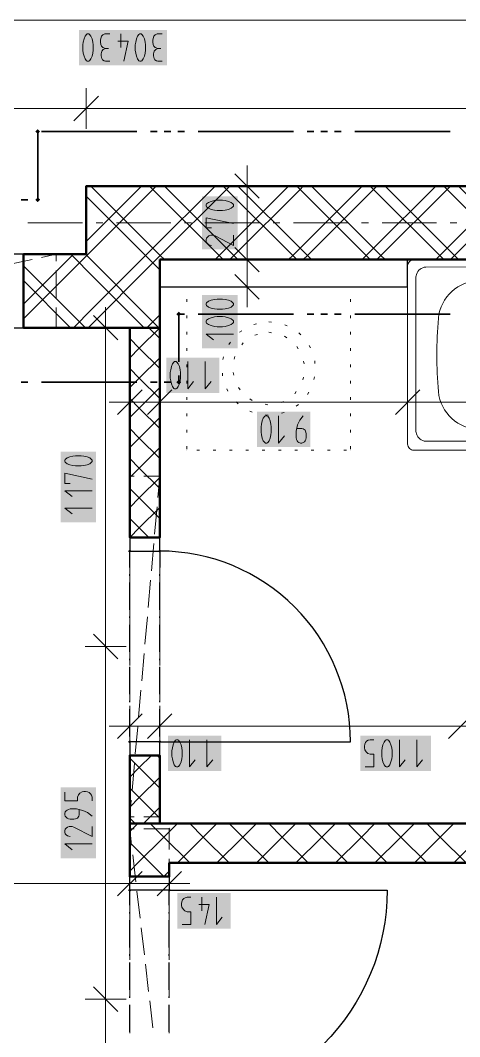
# Model space of a CAD drawing. Header units: millimetres. Extents: x 0 to 594, y 0 to 420.
# Drawn here: x 309.54 to 326.07, y 196.32 to 234.56 of the extents above; entities that cross this region are included whole.
import ezdxf

# ---------------------------------------------------------------- set-up
doc = ezdxf.new("R2010")
doc.units = ezdxf.units.MM
doc.header["$LTSCALE"] = 8
for name, color, linetype in [('PDF_Dvere', 7, 'Continuous'), ('PDF_Instalacni prizdivka do 1m', 7, 'Continuous'), ('PDF_Koty delkove', 7, 'Continuous'), ('PDF_Osy hlavni', 7, 'Continuous'), ('PDF_Pozarni useky', 7, 'Continuous'), ('PDF_Preklady', 7, 'Continuous'), ('PDF_Pricky zdene', 7, 'Continuous'), ('PDF_Sanita', 7, 'Continuous'), ('PDF_Steny akusticke', 7, 'Continuous')]:
    doc.layers.add(name, color=color, linetype=linetype)

msp = doc.modelspace()

# ---------------------------------------------------------------- linework, layer by layer
at = {"layer": 'PDF_Dvere', "lineweight": 25}
for points in [[(309.658, 225.762), (309.145, 225.762), (309.145, 222.995), (309.658, 222.995)], [(313.655, 215.103), (313.655, 214.59), (314.783, 214.59), (314.783, 215.103)], [(313.655, 207.415), (313.655, 206.903), (314.783, 206.903), (314.783, 207.415)], [(313.655, 201.829), (313.655, 202.341), (315.141, 202.341), (315.141, 201.829)]]:
    msp.add_lwpolyline(points, close=True, dxfattribs=at)
for points in [[(313.655, 213.973), (313.655, 214.59)], [(313.655, 213.665), (313.655, 213.716)], [(313.655, 212.384), (313.655, 213.409)], [(314.783, 213.665), (314.783, 213.716)], [(314.783, 212.384), (314.783, 213.409)], [(313.655, 212.076), (313.655, 212.128)], [(314.783, 212.076), (314.783, 212.128)], [(313.655, 210.795), (313.655, 211.82)], [(314.783, 210.795), (314.783, 211.82)], [(313.655, 210.488), (313.655, 210.539)], [(314.783, 210.488), (314.783, 210.539)], [(313.655, 209.206), (313.655, 210.231)], [(314.783, 209.206), (314.783, 210.231)], [(313.655, 208.899), (313.655, 208.95)], [(314.783, 208.899), (314.783, 208.95)], [(313.655, 207.618), (313.655, 208.643)], [(314.783, 207.618), (314.783, 208.643)], [(313.655, 201.263), (313.655, 201.829)], [(313.655, 200.955), (313.655, 201.006)], [(315.141, 200.955), (315.141, 201.006)], [(313.655, 199.674), (313.655, 200.699)], [(315.141, 199.674), (315.141, 200.699)], [(313.655, 199.366), (313.655, 199.418)], [(315.141, 199.366), (315.141, 199.418)], [(313.655, 198.085), (313.655, 199.11)], [(315.141, 198.085), (315.141, 199.11)], [(313.655, 197.778), (313.655, 197.829)], [(315.141, 197.778), (315.141, 197.829)], [(313.655, 196.497), (313.655, 197.522)], [(315.141, 196.497), (315.141, 197.522)]]:
    msp.add_lwpolyline(points, dxfattribs=at)
for points in [[(314.783, 207.415), (321.958, 207.415, 0.414214), (314.783, 214.59), (314.783, 213.973)], [(315.141, 201.263), (315.141, 201.829), (323.341, 201.829, -0.414214), (315.141, 193.629), (315.141, 194.344)]]:
    msp.add_lwpolyline(points, format="xyb", dxfattribs=at)
at = {"layer": 'PDF_Dvere', "lineweight": 25, "transparency": 33554559}
for points in [[(313.655, 214.526), (313.591, 214.59), (313.719, 214.59), (313.655, 214.654)], [(314.783, 214.526), (314.719, 214.59), (314.847, 214.59), (314.783, 214.654)], [(313.655, 207.351), (313.591, 207.415), (313.719, 207.415), (313.655, 207.479)], [(314.783, 207.351), (314.719, 207.415), (314.847, 207.415), (314.783, 207.479)], [(313.655, 201.765), (313.591, 201.829), (313.719, 201.829), (313.655, 201.893)], [(315.141, 201.765), (315.077, 201.829), (315.206, 201.829), (315.141, 201.893)]]:
    msp.add_solid(points, dxfattribs=at)
at = {"layer": 'PDF_Instalacni prizdivka do 1m', "lineweight": 25}
msp.add_lwpolyline([(324.11, 225.557), (314.783, 225.557), (314.783, 224.532), (324.11, 224.532)], close=True, dxfattribs=at)
at = {"layer": 'PDF_Koty delkove', "lineweight": 18}
for points in [[(510.402, 234.562), (490.697, 234.562), (470.838, 234.562), (469.351, 234.562), (157.447, 234.562)], [(312.906, 234.049), (312.714, 234.049), (312.646, 234.014), (312.591, 233.963), (312.564, 233.878), (312.55, 233.809)], [(312.55, 233.809), (312.55, 233.741), (312.564, 233.656), (312.591, 233.588), (312.646, 233.537), (312.741, 233.502)], [(313.207, 233.775), (313.591, 233.775), (313.426, 233.024)], [(313.316, 234.049), (313.316, 233.537)], [(314.617, 234.014), (314.562, 233.963), (314.535, 233.878), (314.521, 233.809), (314.521, 233.741), (314.535, 233.656), (314.562, 233.588), (314.617, 233.537), (314.712, 233.502)], [(314.877, 234.049), (314.685, 234.049), (314.617, 234.014)], [(312.906, 233.024), (312.741, 233.024), (312.686, 233.041), (312.632, 233.075), (312.604, 233.127), (312.577, 233.228), (312.577, 233.297), (312.604, 233.399), (312.659, 233.468), (312.741, 233.502), (312.851, 233.502)], [(314.877, 233.024), (314.712, 233.024), (314.657, 233.041), (314.603, 233.075), (314.575, 233.127), (314.548, 233.228), (314.548, 233.297), (314.575, 233.399), (314.63, 233.468), (314.712, 233.502), (314.822, 233.502)], [(312.015, 232.015), (312.015, 231.246), (312.015, 230.477)], [(312.476, 231.707), (311.554, 230.785)], [(544.944, 231.246), (533.362, 231.246), (510.402, 231.246), (501.792, 231.246), (492.153, 231.246), (492.136, 231.246), (487.237, 231.246), (481.087, 231.246), (470.838, 231.246), (469.351, 231.246), (434.86, 231.246), (428.813, 231.246), (416.513, 231.246), (405.084, 231.246), (397.192, 231.246), (389.71, 231.246), (312.015, 231.246), (304.533, 231.246), (293.412, 231.246), (290.798, 231.246), (281.778, 231.246)], [(318.068, 228.325), (318.068, 229.094)], [(318.529, 227.864), (317.607, 228.786)], [(318.837, 228.325), (318.068, 228.325), (317.299, 228.325)], [(318.068, 224.532), (318.068, 225.557), (318.068, 228.325)], [(317.145, 227.79), (316.94, 227.79), (316.838, 227.776), (316.718, 227.749), (316.616, 227.708), (316.547, 227.654), (316.531, 227.626), (316.531, 227.572), (316.547, 227.544), (316.616, 227.49), (316.718, 227.448), (316.838, 227.421), (316.94, 227.407), (317.145, 227.407), (317.247, 227.421), (317.367, 227.448), (317.47, 227.49), (317.538, 227.544), (317.556, 227.572), (317.556, 227.626), (317.538, 227.654), (317.47, 227.708), (317.367, 227.749), (317.247, 227.776)], [(317.247, 227.776), (317.145, 227.79)], [(316.735, 226.75), (316.531, 226.75), (316.531, 227.133), (317.556, 226.915)], [(317.556, 226.476), (317.556, 226.092), (316.872, 226.449), (316.803, 226.476), (316.701, 226.476), (316.633, 226.449), (316.582, 226.408), (316.547, 226.367), (316.531, 226.312), (316.531, 226.258), (316.547, 226.203), (316.582, 226.161), (316.633, 226.12), (316.735, 226.092)], [(318.529, 225.096), (317.607, 226.019)], [(318.837, 225.557), (318.068, 225.557), (317.299, 225.557)], [(318.529, 224.071), (317.607, 224.994)], [(318.837, 224.532), (318.068, 224.532), (317.299, 224.532)], [(318.068, 224.532), (318.068, 223.764)], [(312.748, 222.995), (312.748, 223.764)], [(317.145, 224.071), (316.94, 224.071), (316.838, 224.057), (316.718, 224.03), (316.616, 223.989), (316.547, 223.935), (316.531, 223.907), (316.531, 223.853), (316.547, 223.825), (316.616, 223.771), (316.718, 223.73), (316.838, 223.702), (316.94, 223.688), (317.145, 223.688)], [(317.145, 223.688), (317.247, 223.702), (317.367, 223.73), (317.47, 223.771), (317.538, 223.825), (317.556, 223.853), (317.556, 223.907), (317.538, 223.935), (317.47, 223.989), (317.367, 224.03), (317.247, 224.057), (317.145, 224.071)], [(313.209, 222.534), (312.287, 223.456)], [(313.517, 222.995), (312.748, 222.995), (311.979, 222.995)], [(312.748, 192.604), (312.748, 197.729), (312.748, 211.003), (312.748, 222.995)], [(317.556, 222.757), (316.531, 222.757), (316.803, 222.539)], [(315.837, 221.718), (315.837, 220.693), (316.056, 220.966)], [(316.494, 221.718), (316.494, 220.693), (316.713, 220.966)], [(313.655, 220.962), (313.655, 220.193), (313.655, 219.425)], [(314.783, 220.962), (314.783, 220.193), (314.783, 219.425)], [(324.11, 220.962), (324.11, 220.193), (324.11, 219.425)], [(314.116, 220.655), (313.194, 219.732)], [(315.244, 220.655), (314.321, 219.732)], [(324.571, 220.655), (323.649, 219.732)], [(313.655, 220.193), (312.886, 220.193)], [(386.942, 220.193), (383.497, 220.193), (377.615, 220.193), (377.612, 220.193), (375.857, 220.193), (371.028, 220.193), (360.19, 220.193), (358.601, 220.193), (351.888, 220.193), (349.837, 220.193), (343.124, 220.193), (341.535, 220.193), (324.11, 220.193), (314.783, 220.193), (313.655, 220.193)], [(318.597, 219.27), (318.597, 219.065), (318.611, 218.963), (318.639, 218.844), (318.68, 218.741), (318.734, 218.672), (318.762, 218.656), (318.816, 218.656), (318.844, 218.672), (318.898, 218.741), (318.939, 218.844), (318.967, 218.963), (318.981, 219.065), (318.981, 219.27), (318.967, 219.372), (318.939, 219.492), (318.898, 219.595), (318.844, 219.664), (318.816, 219.681), (318.762, 219.681), (318.734, 219.664), (318.68, 219.595), (318.639, 219.492), (318.611, 219.372), (318.597, 219.27)], [(319.254, 219.681), (319.254, 218.656), (319.473, 218.929)], [(320.185, 219.681), (320.048, 219.51), (319.966, 219.339), (319.912, 219.1), (319.912, 218.86), (319.926, 218.792), (319.953, 218.741), (319.98, 218.707), (320.021, 218.672), (320.076, 218.656), (320.13, 218.656), (320.185, 218.672), (320.226, 218.707), (320.253, 218.741), (320.281, 218.792), (320.295, 218.86), (320.295, 218.997), (320.281, 219.065), (320.253, 219.134), (320.185, 219.185), (320.13, 219.202), (319.939, 219.202)], [(311.824, 218.176), (311.619, 218.176), (311.518, 218.162), (311.398, 218.135), (311.295, 218.094), (311.227, 218.04), (311.21, 218.012), (311.21, 217.958), (311.227, 217.93), (311.295, 217.876), (311.398, 217.835), (311.518, 217.807), (311.619, 217.793), (311.824, 217.793), (311.927, 217.807), (312.047, 217.835), (312.149, 217.876), (312.218, 217.93)], [(312.218, 217.93), (312.235, 217.958), (312.235, 218.012), (312.218, 218.04), (312.149, 218.094), (312.047, 218.135), (311.927, 218.162), (311.824, 218.176)], [(311.414, 217.136), (311.21, 217.136), (311.21, 217.519), (312.235, 217.301)], [(312.235, 216.862), (311.21, 216.862), (311.483, 216.644)], [(312.235, 216.205), (311.21, 216.205), (311.483, 215.987)], [(313.209, 210.541), (312.287, 211.464)], [(313.517, 211.003), (312.748, 211.003), (311.979, 211.003)], [(314.116, 208.465), (313.194, 207.543)], [(313.655, 208.773), (313.655, 208.004), (313.655, 207.235)], [(315.244, 208.465), (314.321, 207.543)], [(314.783, 208.773), (314.783, 208.004), (314.783, 207.235)], [(326.57, 208.465), (325.648, 207.543)], [(313.655, 208.004), (312.886, 208.004)], [(386.942, 208.004), (378.844, 208.004), (375.616, 208.004), (373.26, 208.004), (353.579, 208.004), (351.888, 208.004), (349.786, 208.004), (348.249, 208.004), (326.109, 208.004), (314.783, 208.004), (313.655, 208.004)], [(315.901, 207.491), (315.901, 206.466), (316.119, 206.739)], [(316.558, 207.491), (316.558, 206.466), (316.776, 206.739)], [(322.485, 207.252), (322.499, 207.32), (322.526, 207.388), (322.567, 207.439), (322.621, 207.474), (322.703, 207.491), (322.84, 207.491)], [(323.799, 207.491), (323.799, 206.466), (324.017, 206.739)], [(324.456, 207.491), (324.456, 206.466), (324.674, 206.739)], [(322.512, 206.466), (322.84, 206.466), (322.84, 206.944), (322.703, 206.944), (322.608, 206.979), (322.553, 207.03), (322.499, 207.115), (322.485, 207.183), (322.485, 207.252)], [(311.21, 205.516), (311.21, 205.188), (311.688, 205.188), (311.688, 205.325), (311.723, 205.42), (311.774, 205.475), (311.859, 205.529), (311.927, 205.543), (311.995, 205.543), (312.064, 205.529), (312.132, 205.502), (312.183, 205.461), (312.218, 205.407), (312.235, 205.325), (312.235, 205.188)], [(312.235, 204.613), (312.064, 204.75), (311.893, 204.832), (311.654, 204.886), (311.414, 204.886), (311.347, 204.872), (311.295, 204.845), (311.262, 204.818), (311.227, 204.777), (311.21, 204.722)], [(311.21, 204.722), (311.21, 204.668), (311.227, 204.613), (311.262, 204.572), (311.295, 204.545), (311.347, 204.517), (311.414, 204.503), (311.552, 204.503), (311.619, 204.517), (311.688, 204.545), (311.739, 204.613), (311.757, 204.668), (311.757, 204.859)], [(312.235, 204.229), (312.235, 203.846), (311.552, 204.202), (311.483, 204.229), (311.38, 204.229), (311.313, 204.202), (311.262, 204.161), (311.227, 204.12), (311.21, 204.065), (311.21, 204.011), (311.227, 203.956), (311.262, 203.915), (311.313, 203.873), (311.414, 203.846)], [(312.235, 203.572), (311.21, 203.572), (311.483, 203.354)], [(313.655, 202.846), (313.655, 202.078), (313.655, 201.309)], [(315.141, 202.846), (315.141, 202.078), (315.141, 201.309)], [(314.116, 202.539), (313.194, 201.616)], [(315.603, 202.539), (314.68, 201.616)], [(315.141, 202.078), (313.869, 202.078), (313.655, 202.078), (311.814, 202.078), (298.895, 202.078), (297.768, 202.078), (287.364, 202.078), (285.212, 202.078), (274.808, 202.078), (273.681, 202.078)], [(315.141, 202.078), (315.91, 202.078)], [(315.63, 200.54), (315.958, 200.54), (315.958, 201.018), (315.821, 201.018), (315.726, 201.053), (315.671, 201.104), (315.616, 201.189), (315.602, 201.257), (315.602, 201.325), (315.616, 201.394), (315.643, 201.462), (315.685, 201.513), (315.739, 201.548), (315.821, 201.565), (315.958, 201.565)], [(316.369, 201.565), (316.369, 201.053)], [(316.917, 201.565), (316.917, 200.54), (317.135, 200.813)], [(316.259, 201.291), (316.643, 201.291), (316.478, 200.54)], [(313.209, 197.268), (312.287, 198.19)], [(313.517, 197.729), (312.748, 197.729), (311.979, 197.729)]]:
    msp.add_lwpolyline(points, dxfattribs=at)
for points in [[(311.893, 233.638), (311.893, 233.433), (311.907, 233.332), (311.934, 233.212), (311.975, 233.109), (312.029, 233.041), (312.057, 233.024), (312.111, 233.024), (312.139, 233.041), (312.194, 233.109), (312.235, 233.212), (312.263, 233.332), (312.277, 233.433), (312.277, 233.638), (312.263, 233.741), (312.235, 233.861), (312.194, 233.963), (312.139, 234.032), (312.111, 234.049), (312.057, 234.049), (312.029, 234.032), (311.975, 233.963), (311.934, 233.861), (311.907, 233.741)], [(313.864, 233.638), (313.864, 233.433), (313.878, 233.332), (313.905, 233.212), (313.946, 233.109), (314, 233.041), (314.028, 233.024), (314.083, 233.024), (314.11, 233.041), (314.165, 233.109), (314.206, 233.212), (314.234, 233.332), (314.248, 233.433), (314.248, 233.638), (314.234, 233.741), (314.206, 233.861), (314.165, 233.963), (314.11, 234.032), (314.083, 234.049), (314.028, 234.049), (314, 234.032), (313.946, 233.963), (313.905, 233.861), (313.878, 233.741)], [(317.145, 223.414), (316.94, 223.414), (316.838, 223.4), (316.718, 223.373), (316.616, 223.332), (316.547, 223.278), (316.531, 223.25), (316.531, 223.196), (316.547, 223.168), (316.616, 223.114), (316.718, 223.073), (316.838, 223.045), (316.94, 223.031), (317.145, 223.031), (317.247, 223.045), (317.367, 223.073), (317.47, 223.114), (317.538, 223.168), (317.556, 223.196), (317.556, 223.25), (317.538, 223.278), (317.47, 223.332), (317.367, 223.373), (317.247, 223.4)], [(315.18, 221.307), (315.18, 221.102), (315.194, 221.001), (315.221, 220.881), (315.262, 220.778), (315.316, 220.71), (315.344, 220.693), (315.398, 220.693), (315.426, 220.71), (315.481, 220.778), (315.522, 220.881), (315.55, 221.001), (315.564, 221.102), (315.564, 221.307), (315.55, 221.41), (315.522, 221.53), (315.481, 221.632), (315.426, 221.701), (315.398, 221.718), (315.344, 221.718), (315.316, 221.701), (315.262, 221.632), (315.221, 221.53), (315.194, 221.41)], [(315.244, 207.08), (315.244, 206.875), (315.258, 206.774), (315.285, 206.654), (315.326, 206.551), (315.38, 206.483), (315.408, 206.466), (315.462, 206.466), (315.49, 206.483), (315.544, 206.551), (315.585, 206.654), (315.613, 206.774), (315.627, 206.875), (315.627, 207.08), (315.613, 207.183), (315.585, 207.303), (315.544, 207.405), (315.49, 207.474), (315.462, 207.491), (315.408, 207.491), (315.38, 207.474), (315.326, 207.405), (315.285, 207.303), (315.258, 207.183)], [(323.142, 207.08), (323.142, 206.875), (323.156, 206.774), (323.183, 206.654), (323.224, 206.551), (323.278, 206.483), (323.306, 206.466), (323.36, 206.466), (323.388, 206.483), (323.442, 206.551), (323.483, 206.654), (323.511, 206.774), (323.525, 206.875), (323.525, 207.08), (323.511, 207.183), (323.483, 207.303), (323.442, 207.405), (323.388, 207.474), (323.36, 207.491), (323.306, 207.491), (323.278, 207.474), (323.224, 207.405), (323.183, 207.303), (323.156, 207.183)]]:
    msp.add_lwpolyline(points, close=True, dxfattribs=at)
at = {"layer": 'PDF_Koty delkove', "color": 7, "lineweight": 18, "true_color": 0xffffff, "transparency": 33554559}
for points in [[(315.058, 234.203), (311.739, 234.203), (315.058, 232.87), (311.739, 232.87)], [(317.709, 225.939), (317.709, 227.944), (316.377, 225.939), (316.377, 227.944)], [(317.709, 222.22), (317.709, 224.225), (316.377, 222.22), (316.377, 224.225)], [(317.031, 221.872), (315.027, 221.872), (317.031, 220.539), (315.027, 220.539)], [(320.449, 219.835), (318.444, 219.835), (320.449, 218.502), (318.444, 218.502)], [(312.389, 215.668), (312.389, 218.33), (311.057, 215.668), (311.057, 218.33)], [(317.095, 207.645), (315.09, 207.645), (317.095, 206.313), (315.09, 206.313)], [(324.993, 207.645), (322.331, 207.645), (324.993, 206.313), (322.331, 206.313)], [(312.389, 203.035), (312.389, 205.697), (311.057, 203.035), (311.057, 205.697)], [(317.454, 201.719), (315.449, 201.719), (317.454, 200.386), (315.449, 200.386)]]:
    msp.add_solid(points, dxfattribs=at)
at = {"layer": 'PDF_Osy hlavni', "lineweight": 18}
for points in [[(311.872, 226.941), (309.822, 226.941)], [(312.641, 226.941), (312.385, 226.941)], [(315.204, 226.941), (313.154, 226.941)], [(315.972, 226.941), (315.716, 226.941)], [(318.535, 226.941), (316.485, 226.941)], [(319.304, 226.941), (319.047, 226.941)], [(321.866, 226.941), (319.816, 226.941)], [(322.635, 226.941), (322.379, 226.941)], [(325.197, 226.941), (323.147, 226.941)], [(325.966, 226.941), (325.71, 226.941)]]:
    msp.add_lwpolyline(points, dxfattribs=at)
at = {"layer": 'PDF_Pozarni useky', "lineweight": 35}
for points in [[(310.191, 227.812), (310.191, 230.375)], [(313.922, 230.375), (310.335, 230.375)], [(314.691, 230.375), (314.435, 230.375)], [(315.204, 230.375), (314.947, 230.375)], [(315.716, 230.375), (315.46, 230.375)], [(319.816, 230.375), (316.229, 230.375)], [(320.585, 230.375), (320.329, 230.375)], [(321.097, 230.375), (320.841, 230.375)], [(321.61, 230.375), (321.354, 230.375)], [(325.71, 230.375), (322.122, 230.375)], [(309.822, 227.812), (309.566, 227.812)], [(315.716, 223.507), (315.5, 223.507), (315.5, 221.711)], [(319.816, 223.507), (316.229, 223.507)], [(320.585, 223.507), (320.329, 223.507)], [(321.097, 223.507), (320.841, 223.507)], [(321.61, 223.507), (321.354, 223.507)], [(325.71, 223.507), (322.122, 223.507)], [(315.5, 220.945), (315.5, 221.199)], [(309.823, 220.945), (309.567, 220.945)], [(313.923, 220.945), (310.336, 220.945)], [(314.692, 220.945), (314.436, 220.945)], [(315.204, 220.945), (314.948, 220.945)], [(315.5, 220.945), (315.461, 220.945)]]:
    msp.add_lwpolyline(points, dxfattribs=at)
at = {"layer": 'PDF_Pozarni useky', "lineweight": 35, "transparency": 33554559}
for points in [[(310.191, 230.285), (310.101, 230.375), (310.28, 230.375), (310.191, 230.465)], [(310.28, 230.375), (310.191, 230.285), (310.191, 230.465), (310.101, 230.375)], [(310.28, 227.812), (310.191, 227.723), (310.191, 227.902), (310.101, 227.812)], [(310.191, 227.723), (310.101, 227.812), (310.28, 227.812), (310.191, 227.902)], [(315.59, 223.507), (315.5, 223.418), (315.5, 223.597), (315.411, 223.507)], [(315.5, 223.418), (315.411, 223.507), (315.59, 223.507), (315.5, 223.597)], [(315.5, 220.855), (315.411, 220.945), (315.59, 220.945), (315.5, 221.035)], [(315.59, 220.945), (315.5, 220.855), (315.5, 221.035), (315.411, 220.945)]]:
    msp.add_solid(points, dxfattribs=at)
at = {"layer": 'PDF_Preklady', "lineweight": 18}
for points in [[(309.669, 225.762), (308.644, 225.762)], [(310.888, 225.762), (310.027, 225.762)], [(310.329, 225.641), (310.888, 225.762)], [(310.888, 225.504), (310.888, 225.762)], [(308.977, 225.346), (309.979, 225.565)], [(310.888, 224.12), (310.888, 225.145)], [(310.888, 223.761), (310.888, 222.995), (310.027, 222.995)], [(309.669, 222.995), (309.658, 222.995), (308.644, 222.995)], [(313.82, 217.409), (313.655, 217.409)], [(313.655, 217.201), (313.655, 217.409)], [(314.783, 217.201), (314.783, 217.409), (314.179, 217.409)], [(314.712, 216.606), (314.783, 217.409)], [(313.655, 215.818), (313.655, 216.843)], [(314.783, 215.818), (314.783, 216.843)], [(314.591, 215.228), (314.681, 216.249)], [(313.655, 214.434), (313.655, 215.103), (313.655, 215.459)], [(314.783, 214.434), (314.783, 215.103), (314.783, 215.459)], [(314.469, 213.849), (314.559, 214.871)], [(313.655, 213.05), (313.655, 214.075)], [(314.783, 213.05), (314.783, 214.075)], [(314.348, 212.471), (314.438, 213.492)], [(313.655, 211.666), (313.655, 212.691)], [(314.783, 211.666), (314.783, 212.691)], [(314.227, 211.093), (314.317, 212.114)], [(313.655, 210.283), (313.655, 211.308)], [(314.783, 210.283), (314.783, 211.308)], [(314.106, 209.714), (314.195, 210.735)], [(313.655, 208.899), (313.655, 209.924)], [(314.783, 208.899), (314.783, 209.924)], [(313.984, 208.336), (314.074, 209.357)], [(313.655, 207.515), (313.655, 208.54)], [(314.783, 207.515), (314.783, 208.54)], [(313.863, 206.957), (313.953, 207.978)], [(313.655, 206.903), (313.655, 207.156)], [(313.655, 206.131), (313.655, 206.903)], [(314.783, 206.903), (314.783, 207.156)], [(314.783, 206.131), (314.783, 206.903)], [(313.742, 205.579), (313.832, 206.6)], [(313.655, 204.748), (313.655, 205.773)], [(314.783, 204.748), (314.783, 205.773)], [(313.655, 204.596), (313.71, 205.222)], [(313.82, 204.596), (313.655, 204.596)], [(314.783, 204.596), (314.179, 204.596)], [(313.726, 203.522), (313.655, 204.135), (313.82, 204.135)], [(313.655, 203.364), (313.655, 204.135)], [(315.141, 204.135), (314.179, 204.135)], [(315.141, 203.364), (315.141, 204.135)], [(313.886, 202.148), (313.768, 203.166)], [(313.655, 202.854), (313.655, 203.005)], [(313.655, 201.98), (313.655, 202.341), (313.655, 202.854)], [(315.141, 202.854), (315.141, 203.005)], [(315.141, 201.98), (315.141, 202.341), (315.141, 202.854)], [(313.655, 200.596), (313.655, 201.621)], [(314.045, 200.773), (313.927, 201.791)], [(315.141, 200.596), (315.141, 201.621)], [(314.205, 199.399), (314.087, 200.417)], [(313.655, 199.213), (313.655, 200.238)], [(315.141, 199.213), (315.141, 200.238)], [(314.364, 198.024), (314.246, 199.042)], [(313.655, 197.829), (313.655, 198.854)], [(315.141, 197.829), (315.141, 198.854)], [(313.655, 196.445), (313.655, 197.47)], [(314.524, 196.65), (314.405, 197.668)], [(315.141, 196.445), (315.141, 197.47)]]:
    msp.add_lwpolyline(points, dxfattribs=at)
at = {"layer": 'PDF_Preklady', "lineweight": 18, "transparency": 33554559}
for points in [[(310.888, 225.716), (310.842, 225.762), (310.934, 225.762), (310.888, 225.809)], [(310.934, 225.762), (310.888, 225.716), (310.888, 225.809), (310.842, 225.762)], [(310.843, 225.753), (310.878, 225.808), (310.898, 225.717), (310.933, 225.772)], [(309.704, 222.995), (309.658, 222.949), (309.658, 223.041), (309.612, 222.995)], [(309.704, 222.995), (309.658, 222.949), (309.658, 223.041), (309.612, 222.995)], [(310.934, 222.995), (310.888, 222.949), (310.888, 223.041), (310.842, 222.995)], [(310.888, 222.949), (310.842, 222.995), (310.934, 222.995), (310.888, 223.041)], [(313.701, 217.409), (313.655, 217.363), (313.655, 217.455), (313.609, 217.409)], [(313.655, 217.363), (313.609, 217.409), (313.701, 217.409), (313.655, 217.455)], [(314.779, 217.363), (314.737, 217.413), (314.829, 217.405), (314.787, 217.455)], [(314.783, 217.363), (314.737, 217.409), (314.829, 217.409), (314.783, 217.455)], [(314.829, 217.409), (314.783, 217.363), (314.783, 217.455), (314.737, 217.409)], [(313.655, 215.056), (313.609, 215.103), (313.701, 215.103), (313.655, 215.149)], [(313.655, 215.056), (313.609, 215.103), (313.701, 215.103), (313.655, 215.149)], [(314.783, 215.056), (314.737, 215.103), (314.829, 215.103), (314.783, 215.149)], [(314.783, 215.056), (314.737, 215.103), (314.829, 215.103), (314.783, 215.149)], [(313.655, 206.856), (313.609, 206.903), (313.701, 206.903), (313.655, 206.949)], [(313.655, 206.856), (313.609, 206.903), (313.701, 206.903), (313.655, 206.949)], [(314.783, 206.856), (314.737, 206.903), (314.829, 206.903), (314.783, 206.949)], [(314.783, 206.856), (314.737, 206.903), (314.829, 206.903), (314.783, 206.949)], [(313.651, 204.55), (313.609, 204.6), (313.701, 204.592), (313.659, 204.642)], [(313.655, 204.55), (313.609, 204.596), (313.701, 204.596), (313.655, 204.642)], [(313.701, 204.596), (313.655, 204.55), (313.655, 204.642), (313.609, 204.596)], [(314.829, 204.596), (314.783, 204.55), (314.783, 204.642), (314.737, 204.596)], [(314.783, 204.55), (314.737, 204.596), (314.829, 204.596), (314.783, 204.642)], [(313.661, 204.089), (313.609, 204.13), (313.701, 204.14), (313.65, 204.181)], [(313.701, 204.135), (313.655, 204.089), (313.655, 204.181), (313.609, 204.135)], [(313.655, 204.089), (313.609, 204.135), (313.701, 204.135), (313.655, 204.181)], [(315.141, 204.089), (315.095, 204.135), (315.188, 204.135), (315.141, 204.181)], [(315.188, 204.135), (315.141, 204.089), (315.141, 204.181), (315.095, 204.135)], [(313.655, 202.808), (313.609, 202.854), (313.701, 202.854), (313.655, 202.9)], [(313.655, 202.808), (313.609, 202.854), (313.701, 202.854), (313.655, 202.9)], [(315.141, 202.808), (315.095, 202.854), (315.188, 202.854), (315.141, 202.9)], [(315.141, 202.808), (315.095, 202.854), (315.188, 202.854), (315.141, 202.9)], [(313.655, 202.295), (313.609, 202.341), (313.701, 202.341), (313.655, 202.387)], [(313.655, 202.295), (313.609, 202.341), (313.701, 202.341), (313.655, 202.387)], [(315.141, 202.295), (315.095, 202.341), (315.188, 202.341), (315.141, 202.387)], [(315.141, 202.295), (315.095, 202.341), (315.188, 202.341), (315.141, 202.387)]]:
    msp.add_solid(points, dxfattribs=at)
at = {"layer": 'PDF_Pricky zdene', "lineweight": 9}
for points in [[(314.783, 222.995), (314.014, 222.226), (313.655, 221.867)], [(314.783, 222.585), (314.373, 222.995)], [(314.783, 221.457), (314.014, 222.226), (313.655, 222.585)], [(314.783, 221.867), (314.014, 221.099), (313.655, 220.74)], [(314.783, 220.33), (314.014, 221.099), (313.655, 221.457)], [(314.783, 220.74), (314.014, 219.971), (313.655, 219.612)], [(314.783, 219.202), (314.014, 219.971), (313.655, 220.33)], [(314.783, 219.612), (314.014, 218.844), (313.655, 218.485)], [(314.783, 218.075), (314.014, 218.844), (313.655, 219.202)], [(314.783, 218.485), (314.014, 217.716), (313.655, 217.357)], [(314.783, 216.947), (314.014, 217.716), (313.655, 218.075)], [(314.783, 217.357), (314.014, 216.589), (313.655, 216.23)], [(314.783, 215.82), (314.014, 216.589), (313.655, 216.947)], [(314.783, 216.23), (314.014, 215.461), (313.655, 215.103)], [(314.373, 215.103), (314.014, 215.461), (313.655, 215.82)], [(314.783, 215.103), (314.783, 215.103)], [(314.475, 206.903), (314.014, 206.441), (313.655, 206.083)], [(314.783, 206.8), (314.68, 206.903)], [(314.783, 205.673), (314.014, 206.441), (313.655, 206.8)], [(314.783, 206.083), (314.014, 205.314), (313.655, 204.955)], [(314.783, 204.545), (314.014, 205.314), (313.655, 205.673)], [(314.783, 204.955), (314.168, 204.34)], [(313.86, 204.34), (313.655, 204.545)], [(315.449, 204.34), (314.936, 203.828), (313.963, 202.854), (313.655, 202.546)], [(313.963, 204.34), (313.655, 204.033)], [(315.91, 202.854), (314.936, 203.828), (314.424, 204.34)], [(316.935, 204.34), (316.423, 203.828), (315.449, 202.854)], [(317.396, 202.854), (316.423, 203.828), (315.91, 204.34)], [(318.421, 204.34), (317.909, 203.828), (316.935, 202.854)], [(318.883, 202.854), (317.909, 203.828), (317.396, 204.34)], [(319.908, 204.34), (319.395, 203.828), (318.421, 202.854)], [(320.369, 202.854), (319.395, 203.828), (318.883, 204.34)], [(321.394, 204.34), (320.881, 203.828), (319.908, 202.854)], [(321.855, 202.854), (320.881, 203.828), (320.369, 204.34)], [(322.88, 204.34), (322.368, 203.828), (321.394, 202.854)], [(323.341, 202.854), (322.368, 203.828), (321.855, 204.34)], [(324.366, 204.34), (323.854, 203.828), (322.88, 202.854)], [(324.828, 202.854), (323.854, 203.828), (323.341, 204.34)], [(325.853, 204.34), (325.34, 203.828), (324.366, 202.854)], [(326.314, 202.854), (325.34, 203.828), (324.828, 204.34)], [(327.339, 204.34), (326.826, 203.828), (325.853, 202.854)], [(314.424, 202.854), (313.655, 203.623)], [(315.141, 202.546), (314.936, 202.341), (314.424, 202.854)]]:
    msp.add_lwpolyline(points, dxfattribs=at)
at = {"layer": 'PDF_Pricky zdene', "lineweight": 50}
for points in [[(314.783, 215.103), (314.783, 217.409), (314.783, 222.995), (313.655, 222.995), (313.655, 217.409), (313.655, 215.103)], [(314.783, 215.103), (313.655, 215.103)], [(313.655, 206.903), (314.783, 206.903), (314.783, 204.596), (314.783, 204.34), (313.655, 204.34), (313.655, 204.596), (313.655, 206.903)]]:
    msp.add_lwpolyline(points, dxfattribs=at)
msp.add_lwpolyline([(313.655, 202.854), (313.655, 204.135), (313.655, 204.34), (314.783, 204.34), (349.786, 204.34), (349.837, 204.34), (349.837, 202.854), (349.786, 202.854), (315.141, 202.854), (315.141, 202.341), (313.655, 202.341)], close=True, dxfattribs=at)
at = {"layer": 'PDF_Sanita', "lineweight": 13}
msp.add_lwpolyline([(324.345, 218.382), (324.346, 218.382), (341.299, 218.382, 0.41423), (341.535, 218.618), (341.535, 225.322, 0.41423), (341.299, 225.557), (324.346, 225.557, 0.41423), (324.11, 225.322), (324.11, 218.618, 0.41423), (324.345, 218.382)], format="xyb", dxfattribs=at)
for points in [[(332.823, 218.721), (324.79, 218.722), (324.733, 218.732), (324.68, 218.748), (324.623, 218.775), (324.578, 218.805), (324.532, 218.847), (324.497, 218.888), (324.463, 218.943), (324.438, 219.003), (324.426, 219.049), (324.419, 219.096), (324.418, 222.001), (324.419, 224.906), (324.426, 224.952), (324.438, 224.998), (324.463, 225.058), (324.497, 225.113), (324.532, 225.155), (324.578, 225.196), (324.623, 225.226), (324.68, 225.253), (324.733, 225.27), (324.79, 225.279), (332.823, 225.281)], [(315.808, 224.532), (315.808, 224.532)], [(315.808, 224.532), (315.808, 224.532)], [(316.28, 224.532), (316.177, 224.532)], [(316.895, 224.532), (316.792, 224.532)], [(317.51, 224.532), (317.407, 224.532)], [(318.125, 224.532), (318.022, 224.532)], [(318.74, 224.532), (318.637, 224.532)], [(319.355, 224.532), (319.252, 224.532)], [(319.97, 224.532), (319.867, 224.532)], [(320.585, 224.532), (320.482, 224.532)], [(321.2, 224.532), (321.097, 224.532)], [(321.815, 224.532), (321.712, 224.532)], [(321.958, 224.532), (321.958, 224.532)], [(321.958, 224.532), (321.958, 224.532)], [(315.808, 223.966), (315.808, 224.069)], [(321.958, 223.966), (321.958, 224.069)], [(315.808, 223.351), (315.808, 223.454)], [(321.958, 223.351), (321.958, 223.454)], [(318.322, 223.119), (318.421, 223.146)], [(318.883, 223.215), (318.985, 223.206)], [(319.486, 223.108), (319.579, 223.064)], [(315.808, 222.736), (315.808, 222.839)], [(317.785, 222.826), (317.869, 222.884)], [(318.357, 222.718), (318.36, 222.72), (318.457, 222.739)], [(318.883, 222.824), (318.983, 222.804)], [(319.474, 222.675), (319.559, 222.618)], [(320.016, 222.8), (320.088, 222.728)], [(321.958, 222.736), (321.958, 222.839)], [(315.808, 222.121), (315.808, 222.224)], [(317.382, 222.366), (317.441, 222.45)], [(317.869, 222.353), (317.916, 222.424)], [(319.94, 222.288), (319.997, 222.203)], [(320.408, 222.329), (320.451, 222.237)], [(321.958, 222.121), (321.958, 222.224)], [(317.161, 221.795), (317.188, 221.894)], [(317.588, 221.816), (317.608, 221.917)], [(315.808, 221.506), (315.808, 221.609)], [(320.193, 221.74), (320.213, 221.639)], [(320.614, 221.753), (320.623, 221.651)], [(321.958, 221.506), (321.958, 221.609)], [(317.15, 221.184), (317.141, 221.286)], [(317.565, 221.213), (317.545, 221.314)], [(320.186, 221.137), (320.166, 221.036)], [(320.61, 221.141), (320.584, 221.042)], [(315.808, 220.891), (315.808, 220.994)], [(317.349, 220.605), (317.306, 220.698)], [(317.804, 220.659), (317.747, 220.745)], [(321.958, 220.891), (321.958, 220.994)], [(315.808, 220.276), (315.808, 220.379)], [(318.259, 220.262), (318.174, 220.319)], [(319.918, 220.595), (319.861, 220.509)], [(320.396, 220.567), (320.337, 220.483)], [(321.958, 220.276), (321.958, 220.379)], [(317.735, 220.13), (317.662, 220.203)], [(318.845, 220.098), (318.744, 220.118)], [(319.441, 220.219), (319.406, 220.195), (319.347, 220.183)], [(319.998, 220.102), (319.914, 220.043)], [(315.808, 219.661), (315.808, 219.764)], [(318.26, 219.817), (318.167, 219.86)], [(318.861, 219.702), (318.759, 219.711)], [(319.465, 219.801), (319.366, 219.775)], [(321.958, 219.661), (321.958, 219.764)], [(315.808, 219.046), (315.808, 219.149)], [(321.958, 219.046), (321.958, 219.149)], [(315.808, 218.431), (315.808, 218.534)], [(315.808, 218.382), (315.808, 218.382)], [(315.808, 218.382), (315.808, 218.382)], [(316.28, 218.382), (316.177, 218.382)], [(316.895, 218.382), (316.792, 218.382)], [(317.51, 218.382), (317.407, 218.382)], [(318.125, 218.382), (318.022, 218.382)], [(318.74, 218.382), (318.637, 218.382)], [(319.355, 218.382), (319.252, 218.382)], [(319.97, 218.382), (319.867, 218.382)], [(320.585, 218.382), (320.482, 218.382)], [(321.2, 218.382), (321.097, 218.382)], [(321.815, 218.382), (321.712, 218.382)], [(321.958, 218.431), (321.958, 218.534)], [(321.958, 218.382), (321.958, 218.382)], [(321.958, 218.382), (321.958, 218.382)]]:
    msp.add_lwpolyline(points, dxfattribs=at)
msp.add_lwpolyline([(338.707, 219.502, 0.372019), (340.472, 221.185, 0.048465), (340.472, 222.755, 0.372029), (338.707, 224.438), (332.012, 224.768), (326.821, 224.768, 0.387972), (325.269, 223.351, 0.045249), (325.269, 220.589, 0.387972), (326.821, 219.172), (332.012, 219.172)], format="xyb", close=True, dxfattribs=at)
at = {"layer": 'PDF_Steny akusticke', "lineweight": 9}
for points in [[(312.189, 228.325), (314.526, 225.988), (314.25, 225.711), (312.015, 227.946)], [(312.015, 226.244), (314.096, 228.325)], [(312.036, 225.711), (314.526, 228.202), (314.403, 228.325)], [(317.017, 225.711), (314.526, 228.202), (314.649, 228.325)], [(314.526, 225.988), (316.863, 228.325)], [(314.803, 225.711), (317.294, 228.202), (317.171, 228.325)], [(317.724, 225.557), (317.571, 225.711), (317.294, 225.988), (314.957, 228.325)], [(317.017, 225.711), (317.294, 225.988), (319.631, 228.325)], [(317.294, 228.202), (317.417, 228.325)], [(317.571, 225.711), (320.061, 228.202), (319.938, 228.325)], [(320.492, 225.557), (320.338, 225.711), (320.061, 225.988), (317.724, 228.325)], [(319.785, 225.711), (320.061, 225.988), (322.398, 228.325)], [(322.552, 225.711), (320.061, 228.202), (320.184, 228.325)], [(320.338, 225.711), (322.829, 228.202), (322.706, 228.325)], [(323.259, 225.557), (323.106, 225.711), (322.829, 225.988), (320.492, 228.325)], [(322.552, 225.711), (322.829, 225.988), (325.166, 228.325)], [(325.473, 225.557), (325.32, 225.711), (322.829, 228.202), (322.952, 228.325)], [(323.106, 225.711), (325.596, 228.202), (325.473, 228.325)], [(326.027, 225.557), (325.873, 225.711), (325.596, 225.988), (323.259, 228.325)], [(325.166, 225.557), (325.32, 225.711), (325.596, 225.988), (327.933, 228.325)], [(325.596, 228.202), (325.719, 228.325)], [(328.794, 225.557), (328.641, 225.711), (328.364, 225.988), (326.027, 228.325)], [(319.785, 225.711), (317.294, 228.202)], [(328.241, 225.557), (328.087, 225.711), (325.596, 228.202)], [(325.873, 225.711), (328.364, 228.202)], [(309.658, 223.887), (311.449, 225.678), (311.482, 225.711), (311.533, 225.762)], [(309.658, 223.333), (311.759, 225.434), (312.015, 225.691)], [(312.015, 225.178), (311.759, 225.434), (311.507, 225.687), (311.482, 225.711), (311.431, 225.762)], [(312.015, 225.732), (311.988, 225.758), (311.984, 225.762)], [(312.189, 225.557), (312.036, 225.711), (312.015, 225.732)], [(312.015, 225.691), (312.036, 225.711)], [(314.403, 225.557), (314.25, 225.711), (314.096, 225.557)], [(314.957, 225.557), (314.803, 225.711), (314.526, 225.988)], [(314.649, 225.557), (314.803, 225.711)], [(317.171, 225.557), (317.017, 225.711), (316.863, 225.557)], [(317.417, 225.557), (317.571, 225.711)], [(319.938, 225.557), (319.785, 225.711), (319.631, 225.557)], [(320.184, 225.557), (320.338, 225.711)], [(322.706, 225.557), (322.552, 225.711), (322.398, 225.557)], [(322.952, 225.557), (323.106, 225.711)], [(325.719, 225.557), (325.873, 225.711)], [(311.984, 222.995), (311.759, 223.22), (309.658, 225.322)], [(312.015, 223.477), (314.096, 225.557)], [(312.087, 222.995), (314.526, 225.434), (314.649, 225.557)], [(314.752, 222.995), (314.526, 223.22), (312.189, 225.557)], [(314.783, 225.178), (314.526, 225.434), (314.403, 225.557)], [(314.198, 222.995), (312.015, 225.178)], [(311.431, 222.995), (309.658, 224.768)], [(311.533, 222.995), (311.759, 223.22), (312.015, 223.477)], [(314.301, 222.995), (314.526, 223.22), (314.783, 223.477)]]:
    msp.add_lwpolyline(points, dxfattribs=at)
at = {"layer": 'PDF_Steny akusticke', "lineweight": 50}
for points in [[(341.535, 228.325), (312.015, 228.325), (312.015, 225.762)], [(314.783, 225.557), (314.783, 222.995), (313.655, 222.995), (312.015, 222.995), (309.658, 222.995), (309.658, 225.762)], [(312.015, 225.762), (310.888, 225.762), (309.658, 225.762)], [(314.783, 225.557), (341.535, 225.557), (341.535, 225.711)]]:
    msp.add_lwpolyline(points, dxfattribs=at)

doc.saveas('drawing.dxf')
